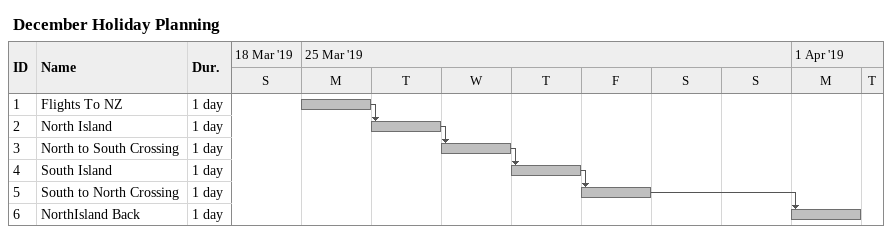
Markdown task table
December Holiday Planning

| ID | Task | Duration | Start | Finish | Predecessors |
|---|---|---|---|---|---|
| 1 | Flights To NZ | 1d | 2019-03-25 | 2019-03-25 |  |
| 2 | North Island | 1d | 2019-03-26 | 2019-03-26 | 1 |
| 3 | North to South Crossing | 1d | 2019-03-27 | 2019-03-27 | 2 |
| 4 | South Island | 1d | 2019-03-28 | 2019-03-28 | 3 |
| 5 | South to North Crossing | 1d | 2019-03-29 | 2019-03-29 | 4 |
| 6 | NorthIsland Back | 1d | 2019-04-01 | 2019-04-01 | 5 |
